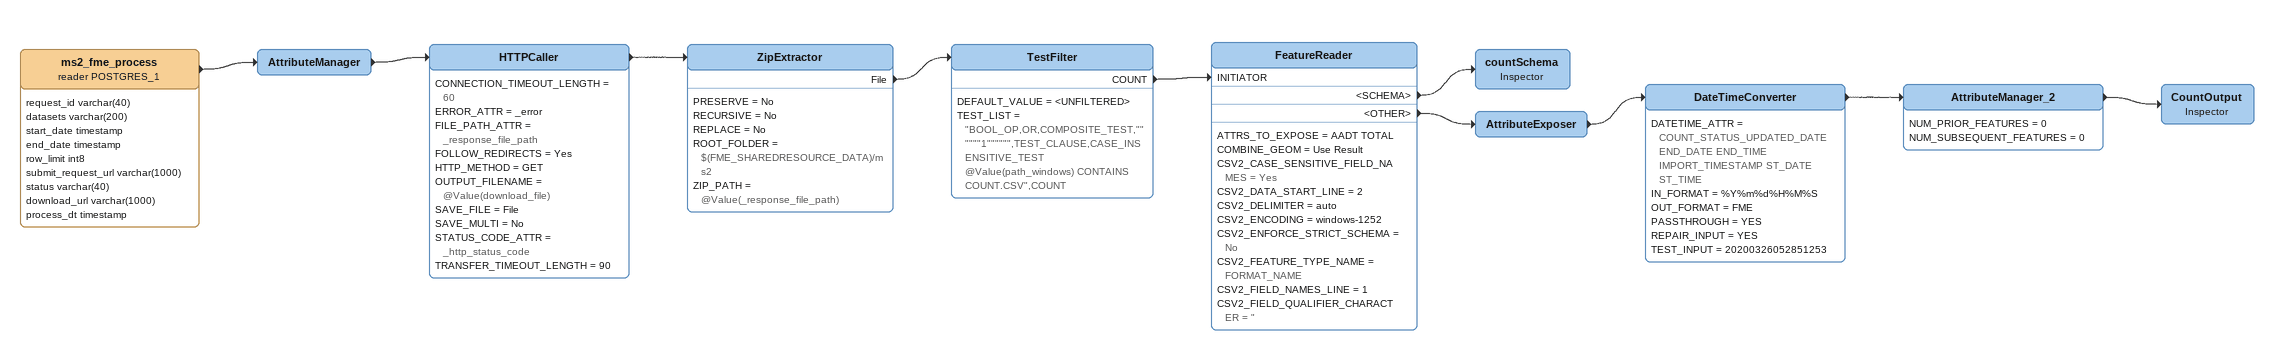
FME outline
ms2_fme_process (reader POSTGRES_1)
    attributes: request_id varchar(40), datasets varchar(200), start_date timestamp, end_date timestamp, row_limit int8, submit_request_url varchar(1000), status varchar(40), download_url varchar(1000), process_dt timestamp
    -> AttributeManager
AttributeManager
    -> HTTPCaller
HTTPCaller
    CONNECTION_TIMEOUT_LENGTH = 60
    ERROR_ATTR = _error
    FILE_PATH_ATTR = _response_file_path
    FOLLOW_REDIRECTS = Yes
    HTTP_METHOD = GET
    OUTPUT_FILENAME = @Value(download_file)
    SAVE_FILE = File
    SAVE_MULTI = No
    STATUS_CODE_ATTR = _http_status_code
    TRANSFER_TIMEOUT_LENGTH = 90
    -> ZipExtractor
ZipExtractor
    PRESERVE = No
    RECURSIVE = No
    REPLACE = No
    ROOT_FOLDER = $(FME_SHAREDRESOURCE_DATA)/ms2
    ZIP_PATH = @Value(_response_file_path)
    File -> TestFilter
TestFilter
    DEFAULT_VALUE = <UNFILTERED>
    TEST_LIST = "BOOL_OP,OR,COMPOSITE_TEST,""""""1"""""",TEST_CLAUSE,CASE_INSENSITIVE_TEST @Value(path_windows) CONTAINS COUNT.CSV",COUNT
    COUNT -> FeatureReader [INITIATOR]
FeatureReader
    ATTRS_TO_EXPOSE = AADT TOTAL
    COMBINE_GEOM = Use Result
    CSV2_CASE_SENSITIVE_FIELD_NAMES = Yes
    CSV2_DATA_START_LINE = 2
    CSV2_DELIMITER = auto
    CSV2_ENCODING = windows-1252
    CSV2_ENFORCE_STRICT_SCHEMA = No
    CSV2_FEATURE_TYPE_NAME = FORMAT_NAME
    CSV2_FIELD_NAMES_LINE = 1
    CSV2_FIELD_QUALIFIER_CHARACTER = "
    <SCHEMA> -> countSchema
    <OTHER> -> AttributeExposer
countSchema: Inspector
AttributeExposer
    -> DateTimeConverter
DateTimeConverter
    DATETIME_ATTR = COUNT_STATUS_UPDATED_DATE END_DATE END_TIME IMPORT_TIMESTAMP ST_DATE ST_TIME
    IN_FORMAT = %Y%m%d%H%M%S
    OUT_FORMAT = FME
    PASSTHROUGH = YES
    REPAIR_INPUT = YES
    TEST_INPUT = 20200326052851253
    -> AttributeManager_2
AttributeManager_2
    NUM_PRIOR_FEATURES = 0
    NUM_SUBSEQUENT_FEATURES = 0
    -> CountOutput
CountOutput: Inspector
